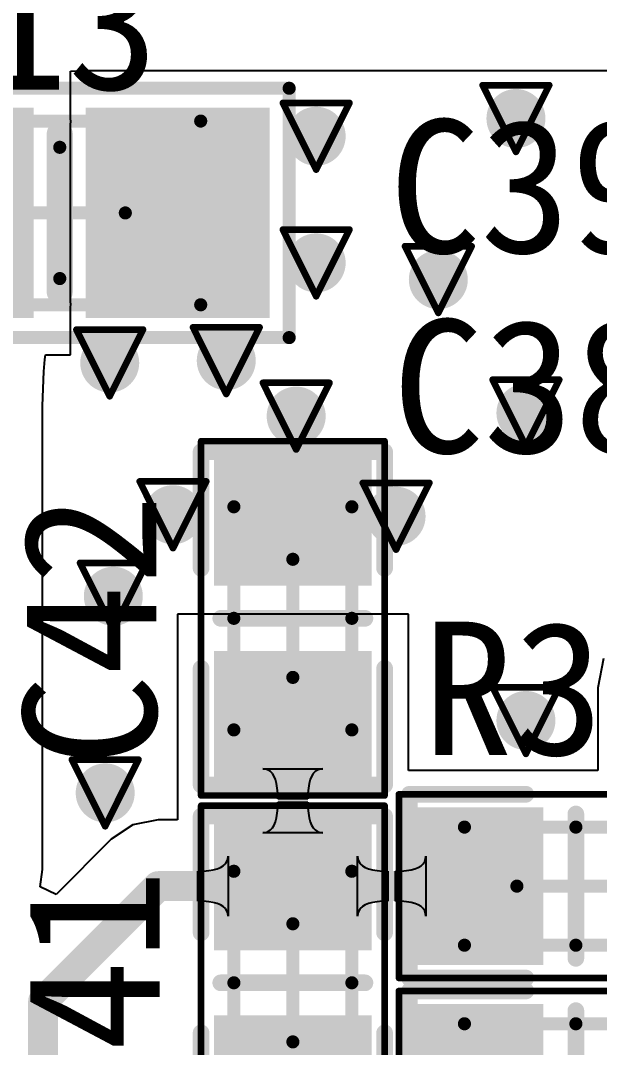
# Model space of a CAD drawing. Header units: millimetres. Extents: x 80 to 220, y 44 to 120.
# Drawn here: x 132.04 to 136.45, y 86.03 to 93.85 of the extents above; entities that cross this region are included whole.
import ezdxf

# ---------------------------------------------------------------- set-up
doc = ezdxf.new("R2010")
doc.units = ezdxf.units.MM
for name, color, linetype in [('BottomLayer', 5, 'Continuous'), ('DrillDrawing', 1, 'Continuous'), ('Mechanical13', 56, 'Continuous'), ('Mechanical15', 56, 'Continuous'), ('MultiLayer', 9, 'Continuous'), ('TopLayer', 1, 'Continuous'), ('TopOverlay', 2, 'Continuous'), ('TopPaste', 8, 'Continuous'), ('TopSolder', 216, 'Continuous'), ('ViaHoleLayer', 16, 'Continuous')]:
    doc.layers.add(name, color=color, linetype=linetype)

# ---------------------------------------------------------------- blocks, each defined once
blk = doc.blocks.new('R0603_53')
at = {"layer": 'Mechanical13', "const_width": 0.1}
for points in [[(-0.85, 0.45), (0.85, 0.45)], [(-0.85, -0.45), (-0.85, 0.45)], [(0.85, -0.45), (0.85, 0.45)], [(-0.85, -0.45), (0.85, -0.45)]]:
    blk.add_lwpolyline(points, dxfattribs=at)
at = {"layer": 'Mechanical13', "const_width": 0.05}
for points in [[(-0.875, 0.45, 1), (-0.825, 0.45, 1)], [(-0.875, 0.45, 1), (-0.825, 0.45, 1)], [(0.825, 0.45, 1), (0.875, 0.45, 1)], [(0.825, 0.45, 1), (0.875, 0.45, 1)], [(-0.875, -0.45, 1), (-0.825, -0.45, 1)], [(-0.875, -0.45, 1), (-0.825, -0.45, 1)], [(0.825, -0.45, 1), (0.875, -0.45, 1)], [(0.825, -0.45, 1), (0.875, -0.45, 1)]]:
    blk.add_lwpolyline(points, format="xyb", close=True, dxfattribs=at)
at = {"layer": 'Mechanical15'}
for points, const_width in [([(-1.35, -0.7), (-1.35, 0.7)], 0.05), ([(-1.35, 0.7), (1.35, 0.7)], 0.05), ([(1.35, -0.7), (1.35, 0.7)], 0.05), ([(0, -0.45), (0, 0.45)], 0.1), ([(-0.45, 0), (0.45, 0)], 0.1), ([(-1.35, -0.7), (1.35, -0.7)], 0.05)]:
    blk.add_lwpolyline(points, dxfattribs=dict(at, const_width=const_width))
for points, const_width in [([(-1.3625, 0.7, 1), (-1.3375, 0.7, 1)], 0.025), ([(-1.3625, 0.7, 1), (-1.3375, 0.7, 1)], 0.025), ([(1.3375, 0.7, 1), (1.3625, 0.7, 1)], 0.025), ([(1.3375, 0.7, 1), (1.3625, 0.7, 1)], 0.025), ([(-0.025, 0.45, 1), (0.025, 0.45, 1)], 0.05), ([(-0.475, 0, 1), (-0.425, 0, 1)], 0.05), ([(0.425, 0, 1), (0.475, 0, 1)], 0.05), ([(-0.025, -0.45, 1), (0.025, -0.45, 1)], 0.05), ([(-1.3625, -0.7, 1), (-1.3375, -0.7, 1)], 0.025), ([(-1.3625, -0.7, 1), (-1.3375, -0.7, 1)], 0.025), ([(1.3375, -0.7, 1), (1.3625, -0.7, 1)], 0.025), ([(1.3375, -0.7, 1), (1.3625, -0.7, 1)], 0.025)]:
    blk.add_lwpolyline(points, format="xyb", close=True, dxfattribs=dict(at, const_width=const_width))
at = {"layer": 'TopLayer'}
for points in [[(-0.35, -0.5), (-0.35, 0.5), (-1.15, -0.5), (-1.15, 0.5)], [(1.15, -0.5), (1.15, 0.5), (0.35, -0.5), (0.35, 0.5)]]:
    blk.add_solid(points, dxfattribs=at)
at = {"layer": 'TopOverlay', "const_width": 0.127}
for points in [[(-1.27, 0.7), (-0.381, 0.7)], [(-1.27, -0.7), (-1.27, 0.7)], [(0.381, 0.7), (1.27, 0.7)], [(1.27, -0.7), (1.27, 0.7)], [(0, -0.55), (0, 0.55)], [(-1.27, -0.7), (-0.381, -0.7)], [(0.381, -0.7), (1.27, -0.7)]]:
    blk.add_lwpolyline(points, dxfattribs=at)
at = {"layer": 'TopOverlay', "const_width": 0.0635}
for points in [[(-1.3017, 0.7, 1), (-1.2383, 0.7, 1)], [(-1.3017, 0.7, 1), (-1.2383, 0.7, 1)], [(-0.4128, 0.7, 1), (-0.3493, 0.7, 1)], [(0.3493, 0.7, 1), (0.4128, 0.7, 1)], [(1.2383, 0.7, 1), (1.3017, 0.7, 1)], [(1.2383, 0.7, 1), (1.3017, 0.7, 1)], [(-0.0318, 0.55, 1), (0.0318, 0.55, 1)], [(-0.0318, -0.55, 1), (0.0318, -0.55, 1)], [(-1.3017, -0.7, 1), (-1.2383, -0.7, 1)], [(-1.3017, -0.7, 1), (-1.2383, -0.7, 1)], [(-0.4128, -0.7, 1), (-0.3493, -0.7, 1)], [(0.3493, -0.7, 1), (0.4128, -0.7, 1)], [(1.2383, -0.7, 1), (1.3017, -0.7, 1)], [(1.2383, -0.7, 1), (1.3017, -0.7, 1)]]:
    blk.add_lwpolyline(points, format="xyb", close=True, dxfattribs=at)
at = {"layer": 'TopPaste'}
for points in [[(-0.35, -0.5), (-0.35, 0.5), (-1.15, -0.5), (-1.15, 0.5)], [(1.15, -0.5), (1.15, 0.5), (0.35, -0.5), (0.35, 0.5)]]:
    blk.add_solid(points, dxfattribs=at)
at = {"layer": 'TopSolder'}
for points in [[(-0.2484, -0.6016), (-0.2484, 0.6016), (-1.2516, -0.6016), (-1.2516, 0.6016)], [(1.2516, -0.6016), (1.2516, 0.6016), (0.2484, -0.6016), (0.2484, 0.6016)]]:
    blk.add_solid(points, dxfattribs=at)
blk = doc.blocks.new('R0603_54')
at = {"layer": 'Mechanical13', "const_width": 0.1}
for points in [[(-0.85, 0.45), (0.85, 0.45)], [(-0.85, -0.45), (-0.85, 0.45)], [(0.85, -0.45), (0.85, 0.45)], [(-0.85, -0.45), (0.85, -0.45)]]:
    blk.add_lwpolyline(points, dxfattribs=at)
at = {"layer": 'Mechanical13', "const_width": 0.05}
for points in [[(-0.875, 0.45, 1), (-0.825, 0.45, 1)], [(-0.875, 0.45, 1), (-0.825, 0.45, 1)], [(0.825, 0.45, 1), (0.875, 0.45, 1)], [(0.825, 0.45, 1), (0.875, 0.45, 1)], [(-0.875, -0.45, 1), (-0.825, -0.45, 1)], [(-0.875, -0.45, 1), (-0.825, -0.45, 1)], [(0.825, -0.45, 1), (0.875, -0.45, 1)], [(0.825, -0.45, 1), (0.875, -0.45, 1)]]:
    blk.add_lwpolyline(points, format="xyb", close=True, dxfattribs=at)
at = {"layer": 'Mechanical15'}
for points, const_width in [([(-1.35, -0.7), (-1.35, 0.7)], 0.05), ([(-1.35, 0.7), (1.35, 0.7)], 0.05), ([(1.35, -0.7), (1.35, 0.7)], 0.05), ([(0, -0.45), (0, 0.45)], 0.1), ([(-0.45, 0), (0.45, 0)], 0.1), ([(-1.35, -0.7), (1.35, -0.7)], 0.05)]:
    blk.add_lwpolyline(points, dxfattribs=dict(at, const_width=const_width))
for points, const_width in [([(-1.3625, 0.7, 1), (-1.3375, 0.7, 1)], 0.025), ([(-1.3625, 0.7, 1), (-1.3375, 0.7, 1)], 0.025), ([(1.3375, 0.7, 1), (1.3625, 0.7, 1)], 0.025), ([(1.3375, 0.7, 1), (1.3625, 0.7, 1)], 0.025), ([(-0.025, 0.45, 1), (0.025, 0.45, 1)], 0.05), ([(-0.475, 0, 1), (-0.425, 0, 1)], 0.05), ([(0.425, 0, 1), (0.475, 0, 1)], 0.05), ([(-0.025, -0.45, 1), (0.025, -0.45, 1)], 0.05), ([(-1.3625, -0.7, 1), (-1.3375, -0.7, 1)], 0.025), ([(-1.3625, -0.7, 1), (-1.3375, -0.7, 1)], 0.025), ([(1.3375, -0.7, 1), (1.3625, -0.7, 1)], 0.025), ([(1.3375, -0.7, 1), (1.3625, -0.7, 1)], 0.025)]:
    blk.add_lwpolyline(points, format="xyb", close=True, dxfattribs=dict(at, const_width=const_width))
at = {"layer": 'TopLayer'}
for points in [[(-0.35, -0.5), (-0.35, 0.5), (-1.15, -0.5), (-1.15, 0.5)], [(1.15, -0.5), (1.15, 0.5), (0.35, -0.5), (0.35, 0.5)]]:
    blk.add_solid(points, dxfattribs=at)
at = {"layer": 'TopOverlay', "const_width": 0.127}
for points in [[(-1.27, 0.7), (-0.381, 0.7)], [(-1.27, -0.7), (-1.27, 0.7)], [(0.381, 0.7), (1.27, 0.7)], [(1.27, -0.7), (1.27, 0.7)], [(0, -0.55), (0, 0.55)], [(-1.27, -0.7), (-0.381, -0.7)], [(0.381, -0.7), (1.27, -0.7)]]:
    blk.add_lwpolyline(points, dxfattribs=at)
at = {"layer": 'TopOverlay', "const_width": 0.0635}
for points in [[(-1.3017, 0.7, 1), (-1.2383, 0.7, 1)], [(-1.3017, 0.7, 1), (-1.2383, 0.7, 1)], [(-0.4128, 0.7, 1), (-0.3493, 0.7, 1)], [(0.3493, 0.7, 1), (0.4128, 0.7, 1)], [(1.2383, 0.7, 1), (1.3017, 0.7, 1)], [(1.2383, 0.7, 1), (1.3017, 0.7, 1)], [(-0.0318, 0.55, 1), (0.0318, 0.55, 1)], [(-0.0318, -0.55, 1), (0.0318, -0.55, 1)], [(-1.3017, -0.7, 1), (-1.2383, -0.7, 1)], [(-1.3017, -0.7, 1), (-1.2383, -0.7, 1)], [(-0.4128, -0.7, 1), (-0.3493, -0.7, 1)], [(0.3493, -0.7, 1), (0.4128, -0.7, 1)], [(1.2383, -0.7, 1), (1.3017, -0.7, 1)], [(1.2383, -0.7, 1), (1.3017, -0.7, 1)]]:
    blk.add_lwpolyline(points, format="xyb", close=True, dxfattribs=at)
at = {"layer": 'TopPaste'}
for points in [[(-0.35, -0.5), (-0.35, 0.5), (-1.15, -0.5), (-1.15, 0.5)], [(1.15, -0.5), (1.15, 0.5), (0.35, -0.5), (0.35, 0.5)]]:
    blk.add_solid(points, dxfattribs=at)
at = {"layer": 'TopSolder'}
for points in [[(-0.2484, -0.6016), (-0.2484, 0.6016), (-1.2516, -0.6016), (-1.2516, 0.6016)], [(1.2516, -0.6016), (1.2516, 0.6016), (0.2484, -0.6016), (0.2484, 0.6016)]]:
    blk.add_solid(points, dxfattribs=at)
blk = doc.blocks.new('C0603_93')
at = {"layer": 'Mechanical13', "const_width": 0.1}
for points in [[(-0.85, -0.45), (-0.85, 0.45)], [(0.85, 0.45), (-0.85, 0.45)], [(0.85, -0.45), (0.85, 0.45)], [(0.85, -0.45), (-0.85, -0.45)]]:
    blk.add_lwpolyline(points, dxfattribs=at)
at = {"layer": 'Mechanical13', "const_width": 0.05}
for points in [[(-0.875, 0.45, 1), (-0.825, 0.45, 1)], [(-0.875, 0.45, 1), (-0.825, 0.45, 1)], [(0.825, 0.45, 1), (0.875, 0.45, 1)], [(0.825, 0.45, 1), (0.875, 0.45, 1)], [(-0.875, -0.45, 1), (-0.825, -0.45, 1)], [(-0.875, -0.45, 1), (-0.825, -0.45, 1)], [(0.825, -0.45, 1), (0.875, -0.45, 1)], [(0.825, -0.45, 1), (0.875, -0.45, 1)]]:
    blk.add_lwpolyline(points, format="xyb", close=True, dxfattribs=at)
at = {"layer": 'Mechanical15'}
for points, const_width in [([(1.35, 0.7), (-1.35, 0.7)], 0.05), ([(-1.35, -0.7), (-1.35, 0.7)], 0.05), ([(1.35, -0.7), (1.35, 0.7)], 0.05), ([(0, -0.45), (0, 0.45)], 0.1), ([(0.45, 0), (-0.45, 0)], 0.1), ([(1.35, -0.7), (-1.35, -0.7)], 0.05)]:
    blk.add_lwpolyline(points, dxfattribs=dict(at, const_width=const_width))
for points, const_width in [([(-1.3625, 0.7, 1), (-1.3375, 0.7, 1)], 0.025), ([(-1.3625, 0.7, 1), (-1.3375, 0.7, 1)], 0.025), ([(1.3375, 0.7, 1), (1.3625, 0.7, 1)], 0.025), ([(1.3375, 0.7, 1), (1.3625, 0.7, 1)], 0.025), ([(-0.025, 0.45, 1), (0.025, 0.45, 1)], 0.05), ([(-0.475, 0, 1), (-0.425, 0, 1)], 0.05), ([(0.425, 0, 1), (0.475, 0, 1)], 0.05), ([(-0.025, -0.45, 1), (0.025, -0.45, 1)], 0.05), ([(-1.3625, -0.7, 1), (-1.3375, -0.7, 1)], 0.025), ([(-1.3625, -0.7, 1), (-1.3375, -0.7, 1)], 0.025), ([(1.3375, -0.7, 1), (1.3625, -0.7, 1)], 0.025), ([(1.3375, -0.7, 1), (1.3625, -0.7, 1)], 0.025)]:
    blk.add_lwpolyline(points, format="xyb", close=True, dxfattribs=dict(at, const_width=const_width))
at = {"layer": 'TopLayer'}
for points in [[(-0.35, -0.5), (-0.35, 0.5), (-1.15, -0.5), (-1.15, 0.5)], [(1.15, -0.5), (1.15, 0.5), (0.35, -0.5), (0.35, 0.5)]]:
    blk.add_solid(points, dxfattribs=at)
at = {"layer": 'TopOverlay', "const_width": 0.127}
for points in [[(-1.27, -0.7), (-1.27, 0.7)], [(-0.381, 0.7), (-1.27, 0.7)], [(1.27, 0.7), (0.381, 0.7)], [(1.27, -0.7), (1.27, 0.7)], [(0, -0.55), (0, 0.55)], [(-0.381, -0.7), (-1.27, -0.7)], [(1.27, -0.7), (0.381, -0.7)]]:
    blk.add_lwpolyline(points, dxfattribs=at)
at = {"layer": 'TopOverlay', "const_width": 0.0635}
for points in [[(-1.3017, 0.7, 1), (-1.2383, 0.7, 1)], [(-1.3017, 0.7, 1), (-1.2383, 0.7, 1)], [(-0.4128, 0.7, 1), (-0.3493, 0.7, 1)], [(0.3493, 0.7, 1), (0.4128, 0.7, 1)], [(1.2383, 0.7, 1), (1.3017, 0.7, 1)], [(1.2383, 0.7, 1), (1.3017, 0.7, 1)], [(-0.0318, 0.55, 1), (0.0318, 0.55, 1)], [(-0.0318, -0.55, 1), (0.0318, -0.55, 1)], [(-1.3017, -0.7, 1), (-1.2383, -0.7, 1)], [(-1.3017, -0.7, 1), (-1.2383, -0.7, 1)], [(-0.4128, -0.7, 1), (-0.3493, -0.7, 1)], [(0.3493, -0.7, 1), (0.4128, -0.7, 1)], [(1.2383, -0.7, 1), (1.3017, -0.7, 1)], [(1.2383, -0.7, 1), (1.3017, -0.7, 1)]]:
    blk.add_lwpolyline(points, format="xyb", close=True, dxfattribs=at)
at = {"layer": 'TopPaste'}
for points in [[(-0.35, -0.5), (-0.35, 0.5), (-1.15, -0.5), (-1.15, 0.5)], [(1.15, -0.5), (1.15, 0.5), (0.35, -0.5), (0.35, 0.5)]]:
    blk.add_solid(points, dxfattribs=at)
at = {"layer": 'TopSolder'}
for points in [[(-0.2484, -0.6016), (-0.2484, 0.6016), (-1.2516, -0.6016), (-1.2516, 0.6016)], [(1.2516, -0.6016), (1.2516, 0.6016), (0.2484, -0.6016), (0.2484, 0.6016)]]:
    blk.add_solid(points, dxfattribs=at)
blk = doc.blocks.new('C0603_96')
at = {"layer": 'Mechanical13', "const_width": 0.1}
for points in [[(-0.85, -0.45), (-0.85, 0.45)], [(0.85, 0.45), (-0.85, 0.45)], [(0.85, -0.45), (0.85, 0.45)], [(0.85, -0.45), (-0.85, -0.45)]]:
    blk.add_lwpolyline(points, dxfattribs=at)
at = {"layer": 'Mechanical13', "const_width": 0.05}
for points in [[(-0.875, 0.45, 1), (-0.825, 0.45, 1)], [(-0.875, 0.45, 1), (-0.825, 0.45, 1)], [(0.825, 0.45, 1), (0.875, 0.45, 1)], [(0.825, 0.45, 1), (0.875, 0.45, 1)], [(-0.875, -0.45, 1), (-0.825, -0.45, 1)], [(-0.875, -0.45, 1), (-0.825, -0.45, 1)], [(0.825, -0.45, 1), (0.875, -0.45, 1)], [(0.825, -0.45, 1), (0.875, -0.45, 1)]]:
    blk.add_lwpolyline(points, format="xyb", close=True, dxfattribs=at)
at = {"layer": 'Mechanical15'}
for points, const_width in [([(1.35, 0.7), (-1.35, 0.7)], 0.05), ([(-1.35, -0.7), (-1.35, 0.7)], 0.05), ([(1.35, -0.7), (1.35, 0.7)], 0.05), ([(0, -0.45), (0, 0.45)], 0.1), ([(0.45, 0), (-0.45, 0)], 0.1), ([(1.35, -0.7), (-1.35, -0.7)], 0.05)]:
    blk.add_lwpolyline(points, dxfattribs=dict(at, const_width=const_width))
for points, const_width in [([(-1.3625, 0.7, 1), (-1.3375, 0.7, 1)], 0.025), ([(-1.3625, 0.7, 1), (-1.3375, 0.7, 1)], 0.025), ([(1.3375, 0.7, 1), (1.3625, 0.7, 1)], 0.025), ([(1.3375, 0.7, 1), (1.3625, 0.7, 1)], 0.025), ([(-0.025, 0.45, 1), (0.025, 0.45, 1)], 0.05), ([(-0.475, 0, 1), (-0.425, 0, 1)], 0.05), ([(0.425, 0, 1), (0.475, 0, 1)], 0.05), ([(-0.025, -0.45, 1), (0.025, -0.45, 1)], 0.05), ([(-1.3625, -0.7, 1), (-1.3375, -0.7, 1)], 0.025), ([(-1.3625, -0.7, 1), (-1.3375, -0.7, 1)], 0.025), ([(1.3375, -0.7, 1), (1.3625, -0.7, 1)], 0.025), ([(1.3375, -0.7, 1), (1.3625, -0.7, 1)], 0.025)]:
    blk.add_lwpolyline(points, format="xyb", close=True, dxfattribs=dict(at, const_width=const_width))
at = {"layer": 'TopLayer'}
for points in [[(-0.35, -0.5), (-0.35, 0.5), (-1.15, -0.5), (-1.15, 0.5)], [(1.15, -0.5), (1.15, 0.5), (0.35, -0.5), (0.35, 0.5)]]:
    blk.add_solid(points, dxfattribs=at)
at = {"layer": 'TopOverlay', "const_width": 0.127}
for points in [[(-1.27, -0.7), (-1.27, 0.7)], [(-0.381, 0.7), (-1.27, 0.7)], [(1.27, 0.7), (0.381, 0.7)], [(1.27, -0.7), (1.27, 0.7)], [(0, -0.55), (0, 0.55)], [(-0.381, -0.7), (-1.27, -0.7)], [(1.27, -0.7), (0.381, -0.7)]]:
    blk.add_lwpolyline(points, dxfattribs=at)
at = {"layer": 'TopOverlay', "const_width": 0.0635}
for points in [[(-1.3017, 0.7, 1), (-1.2383, 0.7, 1)], [(-1.3017, 0.7, 1), (-1.2383, 0.7, 1)], [(-0.4128, 0.7, 1), (-0.3493, 0.7, 1)], [(0.3493, 0.7, 1), (0.4128, 0.7, 1)], [(1.2383, 0.7, 1), (1.3017, 0.7, 1)], [(1.2383, 0.7, 1), (1.3017, 0.7, 1)], [(-0.0318, 0.55, 1), (0.0318, 0.55, 1)], [(-0.0318, -0.55, 1), (0.0318, -0.55, 1)], [(-1.3017, -0.7, 1), (-1.2383, -0.7, 1)], [(-1.3017, -0.7, 1), (-1.2383, -0.7, 1)], [(-0.4128, -0.7, 1), (-0.3493, -0.7, 1)], [(0.3493, -0.7, 1), (0.4128, -0.7, 1)], [(1.2383, -0.7, 1), (1.3017, -0.7, 1)], [(1.2383, -0.7, 1), (1.3017, -0.7, 1)]]:
    blk.add_lwpolyline(points, format="xyb", close=True, dxfattribs=at)
at = {"layer": 'TopPaste'}
for points in [[(-0.35, -0.5), (-0.35, 0.5), (-1.15, -0.5), (-1.15, 0.5)], [(1.15, -0.5), (1.15, 0.5), (0.35, -0.5), (0.35, 0.5)]]:
    blk.add_solid(points, dxfattribs=at)
at = {"layer": 'TopSolder'}
for points in [[(-0.2484, -0.6016), (-0.2484, 0.6016), (-1.2516, -0.6016), (-1.2516, 0.6016)], [(1.2516, -0.6016), (1.2516, 0.6016), (0.2484, -0.6016), (0.2484, 0.6016)]]:
    blk.add_solid(points, dxfattribs=at)
blk = doc.blocks.new('C0805_112')
at = {"layer": 'Mechanical13', "const_width": 0.1}
for points in [[(-1.075, -0.7), (-1.075, 0.7)], [(-1.075, 0.7), (1.075, 0.7)], [(1.075, -0.7), (1.075, 0.7)], [(-1.075, -0.7), (1.075, -0.7)]]:
    blk.add_lwpolyline(points, dxfattribs=at)
at = {"layer": 'Mechanical13', "const_width": 0.05}
for points in [[(-1.1, 0.7, 1), (-1.05, 0.7, 1)], [(-1.1, 0.7, 1), (-1.05, 0.7, 1)], [(1.05, 0.7, 1), (1.1, 0.7, 1)], [(1.05, 0.7, 1), (1.1, 0.7, 1)], [(-1.1, -0.7, 1), (-1.05, -0.7, 1)], [(-1.1, -0.7, 1), (-1.05, -0.7, 1)], [(1.05, -0.7, 1), (1.1, -0.7, 1)], [(1.05, -0.7, 1), (1.1, -0.7, 1)]]:
    blk.add_lwpolyline(points, format="xyb", close=True, dxfattribs=at)
at = {"layer": 'Mechanical15', "const_width": 0.1}
for points in [[(-1.75, -0.95), (-1.75, 0.95)], [(-1.75, 0.95), (1.75, 0.95)], [(1.75, -0.95), (1.75, 0.95)], [(0, -0.5), (0, 0.5)], [(-0.5, 0), (0.5, 0)], [(-1.75, -0.95), (1.75, -0.95)]]:
    blk.add_lwpolyline(points, dxfattribs=at)
at = {"layer": 'Mechanical15', "const_width": 0.05}
for points in [[(-1.775, 0.95, 1), (-1.725, 0.95, 1)], [(-1.775, 0.95, 1), (-1.725, 0.95, 1)], [(1.725, 0.95, 1), (1.775, 0.95, 1)], [(1.725, 0.95, 1), (1.775, 0.95, 1)], [(-0.025, 0.5, 1), (0.025, 0.5, 1)], [(-0.525, 0, 1), (-0.475, 0, 1)], [(0.475, 0, 1), (0.525, 0, 1)], [(-0.025, -0.5, 1), (0.025, -0.5, 1)], [(-1.775, -0.95, 1), (-1.725, -0.95, 1)], [(-1.775, -0.95, 1), (-1.725, -0.95, 1)], [(1.725, -0.95, 1), (1.775, -0.95, 1)], [(1.725, -0.95, 1), (1.775, -0.95, 1)]]:
    blk.add_lwpolyline(points, format="xyb", close=True, dxfattribs=at)
at = {"layer": 'TopLayer'}
for points in [[(-0.3, -0.7), (-0.3, 0.7), (-1.5, -0.7), (-1.5, 0.7)], [(1.5, -0.7), (1.5, 0.7), (0.3, -0.7), (0.3, 0.7)]]:
    blk.add_solid(points, dxfattribs=at)
at = {"layer": 'TopOverlay', "const_width": 0.2}
blk.add_lwpolyline([(0, -0.6), (0, 0.6)], dxfattribs=at)
at = {"layer": 'TopOverlay', "const_width": 0.1}
for points in [[(-0.05, 0.6, 1), (0.05, 0.6, 1)], [(-0.05, -0.6, 1), (0.05, -0.6, 1)]]:
    blk.add_lwpolyline(points, format="xyb", close=True, dxfattribs=at)
at = {"layer": 'TopPaste'}
for points in [[(-0.3, -0.7), (-0.3, 0.7), (-1.5, -0.7), (-1.5, 0.7)], [(1.5, -0.7), (1.5, 0.7), (0.3, -0.7), (0.3, 0.7)]]:
    blk.add_solid(points, dxfattribs=at)
at = {"layer": 'TopSolder'}
for points in [[(-0.1984, -0.8016), (-0.1984, 0.8016), (-1.6016, -0.8016), (-1.6016, 0.8016)], [(1.6016, -0.8016), (1.6016, 0.8016), (0.1984, -0.8016), (0.1984, 0.8016)]]:
    blk.add_solid(points, dxfattribs=at)

msp = doc.modelspace()

# ---------------------------------------------------------------- linework, layer by layer
at = {"layer": 'BottomLayer', "const_width": 0.225}
for points in [[(135.7037, 93.1056, 1), (135.9287, 93.1056, 1)], [(134.1797, 92.9706, 1), (134.4047, 92.9706, 1)], [(134.1797, 92.0054, 1), (134.4047, 92.0054, 1)], [(135.1116, 91.8784, 1), (135.3366, 91.8784, 1)], [(133.4939, 91.2608, 1), (133.7189, 91.2608, 1)], [(132.6049, 91.2434, 1), (132.8299, 91.2434, 1)], [(134.0273, 90.8378, 1), (134.2523, 90.8378, 1)], [(135.7799, 90.8618, 1), (136.0049, 90.8618, 1)], [(133.0875, 90.0864, 1), (133.3125, 90.0864, 1)], [(134.7893, 90.075, 1), (135.0143, 90.075, 1)], [(132.6324, 89.4654, 1), (132.8574, 89.4654, 1)], [(135.7799, 88.5183, 1), (136.0049, 88.5183, 1)], [(132.5704, 87.9668, 1), (132.7954, 87.9668, 1)]]:
    msp.add_lwpolyline(points, format="xyb", close=True, dxfattribs=at)
at = {"layer": 'DrillDrawing', "const_width": 0.0508}
for points in [[(135.5622, 93.3596), (136.0702, 93.3596)], [(135.5622, 93.3596), (135.8162, 92.8516)], [(135.8162, 92.8516), (136.0702, 93.3596)], [(134.0382, 93.2246), (134.5462, 93.2246)], [(134.0382, 93.2246), (134.2922, 92.7166)], [(134.2922, 92.7166), (134.5462, 93.2246)], [(134.0382, 92.2594), (134.5462, 92.2594)], [(134.0382, 92.2594), (134.2922, 91.7514)], [(134.2922, 91.7514), (134.5462, 92.2594)], [(134.9701, 92.1324), (135.4781, 92.1324)], [(134.9701, 92.1324), (135.2241, 91.6244)], [(135.2241, 91.6244), (135.4781, 92.1324)], [(132.4634, 91.4974), (132.9714, 91.4974)], [(132.4634, 91.4974), (132.7174, 90.9894)], [(132.7174, 90.9894), (132.9714, 91.4974)], [(133.3524, 91.5148), (133.8604, 91.5148)], [(133.3524, 91.5148), (133.6064, 91.0068)], [(133.6064, 91.0068), (133.8604, 91.5148)], [(133.8858, 91.0918), (134.3938, 91.0918)], [(133.8858, 91.0918), (134.1398, 90.5838)], [(134.1398, 90.5838), (134.3938, 91.0918)], [(135.6384, 91.1158), (136.1464, 91.1158)], [(135.6384, 91.1158), (135.8924, 90.6078)], [(135.8924, 90.6078), (136.1464, 91.1158)], [(132.946, 90.3404), (133.454, 90.3404)], [(132.946, 90.3404), (133.2, 89.8324)], [(133.2, 89.8324), (133.454, 90.3404)], [(134.6478, 90.329), (135.1558, 90.329)], [(134.6478, 90.329), (134.9018, 89.821)], [(134.9018, 89.821), (135.1558, 90.329)], [(132.4909, 89.7194), (132.9989, 89.7194)], [(132.4909, 89.7194), (132.7449, 89.2114)], [(132.7449, 89.2114), (132.9989, 89.7194)], [(135.6384, 88.7723), (136.1464, 88.7723)], [(135.6384, 88.7723), (135.8924, 88.2643)], [(135.8924, 88.2643), (136.1464, 88.7723)], [(132.4289, 88.2208), (132.9369, 88.2208)], [(132.4289, 88.2208), (132.6829, 87.7128)], [(132.6829, 87.7128), (132.9369, 88.2208)]]:
    msp.add_lwpolyline(points, dxfattribs=at)
at = {"layer": 'DrillDrawing', "const_width": 0.0254}
for points in [[(135.5495, 93.3596, 1), (135.5749, 93.3596, 1)], [(135.5495, 93.3596, 1), (135.5749, 93.3596, 1)], [(136.0575, 93.3596, 1), (136.0829, 93.3596, 1)], [(136.0575, 93.3596, 1), (136.0829, 93.3596, 1)], [(134.0255, 93.2246, 1), (134.0509, 93.2246, 1)], [(134.0255, 93.2246, 1), (134.0509, 93.2246, 1)], [(134.5335, 93.2246, 1), (134.5589, 93.2246, 1)], [(134.5335, 93.2246, 1), (134.5589, 93.2246, 1)], [(135.8035, 92.8516, 1), (135.8289, 92.8516, 1)], [(135.8035, 92.8516, 1), (135.8289, 92.8516, 1)], [(134.2795, 92.7166, 1), (134.3049, 92.7166, 1)], [(134.2795, 92.7166, 1), (134.3049, 92.7166, 1)], [(134.0255, 92.2594, 1), (134.0509, 92.2594, 1)], [(134.0255, 92.2594, 1), (134.0509, 92.2594, 1)], [(134.5335, 92.2594, 1), (134.5589, 92.2594, 1)], [(134.5335, 92.2594, 1), (134.5589, 92.2594, 1)], [(134.9574, 92.1324, 1), (134.9828, 92.1324, 1)], [(134.9574, 92.1324, 1), (134.9828, 92.1324, 1)], [(135.4654, 92.1324, 1), (135.4908, 92.1324, 1)], [(135.4654, 92.1324, 1), (135.4908, 92.1324, 1)], [(134.2795, 91.7514, 1), (134.3049, 91.7514, 1)], [(134.2795, 91.7514, 1), (134.3049, 91.7514, 1)], [(135.2114, 91.6244, 1), (135.2368, 91.6244, 1)], [(135.2114, 91.6244, 1), (135.2368, 91.6244, 1)], [(132.4507, 91.4974, 1), (132.4761, 91.4974, 1)], [(132.4507, 91.4974, 1), (132.4761, 91.4974, 1)], [(132.9587, 91.4974, 1), (132.9841, 91.4974, 1)], [(132.9587, 91.4974, 1), (132.9841, 91.4974, 1)], [(133.3397, 91.5148, 1), (133.3651, 91.5148, 1)], [(133.3397, 91.5148, 1), (133.3651, 91.5148, 1)], [(133.8477, 91.5148, 1), (133.8731, 91.5148, 1)], [(133.8477, 91.5148, 1), (133.8731, 91.5148, 1)], [(133.8731, 91.0918, 1), (133.8985, 91.0918, 1)], [(133.8731, 91.0918, 1), (133.8985, 91.0918, 1)], [(134.3811, 91.0918, 1), (134.4065, 91.0918, 1)], [(134.3811, 91.0918, 1), (134.4065, 91.0918, 1)], [(135.6257, 91.1158, 1), (135.6511, 91.1158, 1)], [(135.6257, 91.1158, 1), (135.6511, 91.1158, 1)], [(136.1337, 91.1158, 1), (136.1591, 91.1158, 1)], [(136.1337, 91.1158, 1), (136.1591, 91.1158, 1)], [(132.7047, 90.9894, 1), (132.7301, 90.9894, 1)], [(132.7047, 90.9894, 1), (132.7301, 90.9894, 1)], [(133.5937, 91.0068, 1), (133.6191, 91.0068, 1)], [(133.5937, 91.0068, 1), (133.6191, 91.0068, 1)], [(135.8797, 90.6078, 1), (135.9051, 90.6078, 1)], [(135.8797, 90.6078, 1), (135.9051, 90.6078, 1)], [(134.1271, 90.5838, 1), (134.1525, 90.5838, 1)], [(134.1271, 90.5838, 1), (134.1525, 90.5838, 1)], [(132.9333, 90.3404, 1), (132.9587, 90.3404, 1)], [(132.9333, 90.3404, 1), (132.9587, 90.3404, 1)], [(133.4413, 90.3404, 1), (133.4667, 90.3404, 1)], [(133.4413, 90.3404, 1), (133.4667, 90.3404, 1)], [(134.6351, 90.329, 1), (134.6605, 90.329, 1)], [(134.6351, 90.329, 1), (134.6605, 90.329, 1)], [(135.1431, 90.329, 1), (135.1685, 90.329, 1)], [(135.1431, 90.329, 1), (135.1685, 90.329, 1)], [(133.1873, 89.8324, 1), (133.2127, 89.8324, 1)], [(133.1873, 89.8324, 1), (133.2127, 89.8324, 1)], [(134.8891, 89.821, 1), (134.9145, 89.821, 1)], [(134.8891, 89.821, 1), (134.9145, 89.821, 1)], [(132.4782, 89.7194, 1), (132.5036, 89.7194, 1)], [(132.4782, 89.7194, 1), (132.5036, 89.7194, 1)], [(132.9862, 89.7194, 1), (133.0116, 89.7194, 1)], [(132.9862, 89.7194, 1), (133.0116, 89.7194, 1)], [(132.7322, 89.2114, 1), (132.7576, 89.2114, 1)], [(132.7322, 89.2114, 1), (132.7576, 89.2114, 1)], [(135.6257, 88.7723, 1), (135.6511, 88.7723, 1)], [(135.6257, 88.7723, 1), (135.6511, 88.7723, 1)], [(136.1337, 88.7723, 1), (136.1591, 88.7723, 1)], [(136.1337, 88.7723, 1), (136.1591, 88.7723, 1)], [(135.8797, 88.2643, 1), (135.9051, 88.2643, 1)], [(135.8797, 88.2643, 1), (135.9051, 88.2643, 1)], [(132.4162, 88.2208, 1), (132.4416, 88.2208, 1)], [(132.4162, 88.2208, 1), (132.4416, 88.2208, 1)], [(132.9242, 88.2208, 1), (132.9496, 88.2208, 1)], [(132.9242, 88.2208, 1), (132.9496, 88.2208, 1)], [(132.6702, 87.7128, 1), (132.6956, 87.7128, 1)], [(132.6702, 87.7128, 1), (132.6956, 87.7128, 1)]]:
    msp.add_lwpolyline(points, format="xyb", close=True, dxfattribs=at)
at = {"layer": 'MultiLayer', "const_width": 0.225}
for points in [[(135.7037, 93.1056, 1), (135.9287, 93.1056, 1)], [(134.1797, 92.9706, 1), (134.4047, 92.9706, 1)], [(134.1797, 92.0054, 1), (134.4047, 92.0054, 1)], [(135.1116, 91.8784, 1), (135.3366, 91.8784, 1)], [(133.4939, 91.2608, 1), (133.7189, 91.2608, 1)], [(132.6049, 91.2434, 1), (132.8299, 91.2434, 1)], [(134.0273, 90.8378, 1), (134.2523, 90.8378, 1)], [(135.7799, 90.8618, 1), (136.0049, 90.8618, 1)], [(133.0875, 90.0864, 1), (133.3125, 90.0864, 1)], [(134.7893, 90.075, 1), (135.0143, 90.075, 1)], [(132.6324, 89.4654, 1), (132.8574, 89.4654, 1)], [(135.7799, 88.5183, 1), (136.0049, 88.5183, 1)], [(132.5704, 87.9668, 1), (132.7954, 87.9668, 1)]]:
    msp.add_lwpolyline(points, format="xyb", close=True, dxfattribs=at)
at = {"layer": 'TopLayer'}
for p, q in [((132.4174, 93.4674), (132.5425, 93.472)), ((132.4174, 93.1056), (132.4174, 93.4674)), ((132.5425, 93.472), (138.153, 93.472)), ((132.4218, 93.0833), (132.4174, 93.1056)), ((132.4174, 93.0611), (132.4218, 93.0833)), ((132.4174, 91.7117), (132.4174, 93.0611)), ((132.4218, 91.6894), (132.4174, 91.7117)), ((132.4174, 91.6672), (132.4218, 91.6894)), ((132.4174, 91.3054), (132.4174, 91.6672)), ((132.2139, 91.1774), (132.2225, 91.2685)), ((132.2225, 91.2685), (132.2282, 91.3054)), ((132.2282, 91.3054), (132.4174, 91.3054)), ((132.2057, 90.9152), (132.2139, 91.1774)), ((132.205, 90.9122), (132.2057, 90.9152)), ((132.205, 87.3843), (132.205, 90.9122)), ((134.9954, 89.328), (133.2334, 89.328)), ((133.2334, 89.328), (133.2334, 87.7612)), ((134.9954, 88.1372), (134.9954, 89.328)), ((136.485, 88.9906), (136.4407, 88.7676)), ((136.4407, 88.7676), (136.4407, 88.1372)), ((133.9075, 88.1478), (133.8858, 88.15)), ((133.8858, 88.15), (134.343, 88.15)), ((133.9269, 88.1409), (133.9075, 88.1478)), ((133.9441, 88.1295), (133.9269, 88.1409)), ((133.9589, 88.1135), (133.9441, 88.1295)), ((134.2847, 88.1295), (134.2698, 88.1135)), ((134.3018, 88.1409), (134.2847, 88.1295)), ((134.3213, 88.1478), (134.3018, 88.1409)), ((134.343, 88.15), (134.3213, 88.1478)), ((136.4407, 88.1372), (134.9954, 88.1372)), ((133.9715, 88.0929), (133.9589, 88.1135)), ((133.9818, 88.0677), (133.9715, 88.0929)), ((133.9898, 88.038), (133.9818, 88.0677)), ((133.9955, 88.0037), (133.9898, 88.038)), ((134.239, 88.038), (134.2333, 88.0037)), ((134.247, 88.0677), (134.239, 88.038)), ((134.2573, 88.0929), (134.247, 88.0677)), ((134.2698, 88.1135), (134.2573, 88.0929)), ((133.9989, 87.9649), (133.9955, 88.0037)), ((134.0001, 87.9214), (133.9989, 87.9649)), ((134.2298, 87.9649), (134.2287, 87.9214)), ((134.2333, 88.0037), (134.2298, 87.9649)), ((133.9989, 87.8511), (134.0001, 87.8951)), ((134.2287, 87.9214), (134.0001, 87.9214)), ((134.0001, 87.8951), (134.2287, 87.8951)), ((134.2287, 87.8951), (134.2298, 87.8511)), ((133.9898, 87.777), (133.9955, 87.8118)), ((133.9955, 87.8118), (133.9989, 87.8511)), ((134.2298, 87.8511), (134.2333, 87.8118)), ((134.2333, 87.8118), (134.239, 87.777)), ((133.0863, 87.7612), (132.893, 87.7228)), ((133.2334, 87.7612), (133.0863, 87.7612)), ((133.9715, 87.7214), (133.9818, 87.7469)), ((133.9818, 87.7469), (133.9898, 87.777)), ((134.239, 87.777), (134.247, 87.7469)), ((134.247, 87.7469), (134.2573, 87.7214)), ((132.893, 87.7228), (132.7292, 87.6133)), ((133.8858, 87.6635), (133.9075, 87.6658)), ((134.343, 87.6635), (133.8858, 87.6635)), ((133.9075, 87.6658), (133.9269, 87.6728)), ((133.9269, 87.6728), (133.9441, 87.6843)), ((133.9441, 87.6843), (133.9589, 87.7006)), ((133.9589, 87.7006), (133.9715, 87.7214)), ((134.2573, 87.7214), (134.2698, 87.7006)), ((134.2698, 87.7006), (134.2847, 87.6843)), ((134.2847, 87.6843), (134.3018, 87.6728)), ((134.3018, 87.6728), (134.3213, 87.6658)), ((134.3213, 87.6658), (134.343, 87.6635)), ((132.7292, 87.6133), (132.3077, 87.1918)), ((133.5626, 87.3991), (133.5834, 87.4116)), ((133.5834, 87.4116), (133.5996, 87.4265)), ((133.5996, 87.4265), (133.6112, 87.4436)), ((133.6112, 87.4436), (133.6182, 87.4631)), ((133.6182, 87.4631), (133.6205, 87.4848)), ((133.6205, 87.4848), (133.6205, 87.0276)), ((134.6083, 87.0276), (134.6083, 87.4848)), ((134.6083, 87.4848), (134.6106, 87.4631)), ((134.6106, 87.4631), (134.6176, 87.4436)), ((134.6176, 87.4436), (134.6291, 87.4265)), ((134.6291, 87.4265), (134.6454, 87.4116)), ((134.6454, 87.4116), (134.6662, 87.3991)), ((135.0716, 87.3991), (135.0924, 87.4116)), ((135.0924, 87.4116), (135.1086, 87.4265)), ((135.1086, 87.4265), (135.1202, 87.4436)), ((135.1202, 87.4436), (135.1272, 87.4631)), ((135.1272, 87.4631), (135.1295, 87.4848)), ((135.1295, 87.4848), (135.1295, 87.0276)), ((132.1874, 87.2511), (132.205, 87.3843)), ((133.3888, 87.3705), (133.4329, 87.3716)), ((133.3888, 87.1419), (133.3888, 87.3705)), ((133.4329, 87.3716), (133.4722, 87.3751)), ((133.4722, 87.3751), (133.507, 87.3808)), ((133.507, 87.3808), (133.5371, 87.3888)), ((133.5371, 87.3888), (133.5626, 87.3991)), ((134.6662, 87.3991), (134.6917, 87.3888)), ((134.6917, 87.3888), (134.7218, 87.3808)), ((134.7218, 87.3808), (134.7565, 87.3751)), ((134.7565, 87.3751), (134.7959, 87.3716)), ((134.7959, 87.3716), (134.8399, 87.3705)), ((134.8399, 87.3705), (134.8399, 87.1419)), ((134.8978, 87.3705), (134.9419, 87.3716)), ((134.8978, 87.1419), (134.8978, 87.3705)), ((134.9419, 87.3716), (134.9812, 87.3751)), ((134.9812, 87.3751), (135.016, 87.3808)), ((135.016, 87.3808), (135.0461, 87.3888)), ((135.0461, 87.3888), (135.0716, 87.3991)), ((132.3077, 87.1918), (132.1874, 87.2511)), ((133.4329, 87.1408), (133.3888, 87.1419)), ((133.4722, 87.1373), (133.4329, 87.1408)), ((133.507, 87.1316), (133.4722, 87.1373)), ((133.5371, 87.1236), (133.507, 87.1316)), ((133.5626, 87.1133), (133.5371, 87.1236)), ((133.5834, 87.1007), (133.5626, 87.1133)), ((133.5996, 87.0859), (133.5834, 87.1007)), ((134.6454, 87.1007), (134.6291, 87.0859)), ((134.6662, 87.1133), (134.6454, 87.1007)), ((134.6917, 87.1236), (134.6662, 87.1133)), ((134.7218, 87.1316), (134.6917, 87.1236)), ((134.7565, 87.1373), (134.7218, 87.1316)), ((134.7959, 87.1408), (134.7565, 87.1373)), ((134.8399, 87.1419), (134.7959, 87.1408)), ((134.9419, 87.1408), (134.8978, 87.1419)), ((134.9812, 87.1373), (134.9419, 87.1408)), ((135.016, 87.1316), (134.9812, 87.1373)), ((135.0461, 87.1236), (135.016, 87.1316)), ((135.0716, 87.1133), (135.0461, 87.1236)), ((135.0924, 87.1007), (135.0716, 87.1133)), ((135.1086, 87.0859), (135.0924, 87.1007)), ((133.6112, 87.0687), (133.5996, 87.0859)), ((133.6182, 87.0493), (133.6112, 87.0687)), ((133.6205, 87.0276), (133.6182, 87.0493)), ((134.6106, 87.0493), (134.6083, 87.0276)), ((134.6176, 87.0687), (134.6106, 87.0493)), ((134.6291, 87.0859), (134.6176, 87.0687)), ((135.1202, 87.0687), (135.1086, 87.0859)), ((135.1272, 87.0493), (135.1202, 87.0687)), ((135.1295, 87.0276), (135.1272, 87.0493))]:
    msp.add_line(p, q, dxfattribs=at)
for points, const_width in [([(135.7037, 93.1056, 1), (135.9287, 93.1056, 1)], 0.225), ([(134.1797, 92.9706, 1), (134.4047, 92.9706, 1)], 0.225), ([(134.1797, 92.0054, 1), (134.4047, 92.0054, 1)], 0.225), ([(135.1116, 91.8784, 1), (135.3366, 91.8784, 1)], 0.225), ([(133.4939, 91.2608, 1), (133.7189, 91.2608, 1)], 0.225), ([(132.6049, 91.2434, 1), (132.8299, 91.2434, 1)], 0.225), ([(134.0273, 90.8378, 1), (134.2523, 90.8378, 1)], 0.225), ([(135.7799, 90.8618, 1), (136.0049, 90.8618, 1)], 0.225), ([(133.0875, 90.0864, 1), (133.3125, 90.0864, 1)], 0.225), ([(134.7893, 90.075, 1), (135.0143, 90.075, 1)], 0.225), ([(132.6324, 89.4654, 1), (132.8574, 89.4654, 1)], 0.225), ([(135.7799, 88.5183, 1), (136.0049, 88.5183, 1)], 0.225), ([(134.0572, 88.547, 1), (134.1715, 88.547, 1)], 0.1143), ([(132.5704, 87.9668, 1), (132.7954, 87.9668, 1)], 0.225), ([(133.0291, 87.2562, 1), (133.1434, 87.2562, 1)], 0.1143), ([(133.0291, 87.2562, 1), (133.1434, 87.2562, 1)], 0.1143), ([(134.0572, 87.2696, 1), (134.1715, 87.2696, 1)], 0.1143), ([(135.4662, 87.2562, 1), (135.5805, 87.2562, 1)], 0.1143), ([(132.1522, 86.3793, 1), (132.2665, 86.3793, 1)], 0.1143), ([(132.1522, 86.3793, 1), (132.2665, 86.3793, 1)], 0.1143)]:
    msp.add_lwpolyline(points, format="xyb", close=True, dxfattribs=dict(at, const_width=const_width))
at = {"layer": 'TopLayer', "const_width": 0.2286}
for points in [[(134.1144, 87.2696), (134.1144, 88.547)], [(132.2094, 86.3793), (133.0863, 87.2562)], [(133.0863, 87.2562), (135.5234, 87.2562)], [(132.2094, 83.217), (132.2094, 86.3793)]]:
    msp.add_lwpolyline(points, dxfattribs=at)
at = {"layer": 'ViaHoleLayer', "const_width": 0.1}
for points in [[(135.7662, 93.1056, 1), (135.8662, 93.1056, 1)], [(134.2422, 92.9706, 1), (134.3422, 92.9706, 1)], [(134.2422, 92.0054, 1), (134.3422, 92.0054, 1)], [(135.1741, 91.8784, 1), (135.2741, 91.8784, 1)], [(132.6674, 91.2434, 1), (132.7674, 91.2434, 1)], [(133.5564, 91.2608, 1), (133.6564, 91.2608, 1)], [(134.0898, 90.8378, 1), (134.1898, 90.8378, 1)], [(135.8424, 90.8618, 1), (135.9424, 90.8618, 1)], [(133.15, 90.0864, 1), (133.25, 90.0864, 1)], [(134.8518, 90.075, 1), (134.9518, 90.075, 1)], [(132.6949, 89.4654, 1), (132.7949, 89.4654, 1)], [(135.8424, 88.5183, 1), (135.9424, 88.5183, 1)], [(132.6329, 87.9668, 1), (132.7329, 87.9668, 1)]]:
    msp.add_lwpolyline(points, format="xyb", close=True, dxfattribs=at)

# ---------------------------------------------------------------- block references
for name, p, rotation in [('C0805_112', (132.3364, 92.3864), 360), ('C0603_93', (134.1144, 89.297), 270), ('R0603_53', (136.2734, 87.2562), 360), ('C0603_96', (134.1144, 86.5196), 270), ('R0603_54', (136.2734, 85.7576), 360)]:
    msp.add_blockref(name, p, dxfattribs=dict(rotation=rotation))

# ---------------------------------------------------------------- texts
at = {"layer": 'TopOverlay'}
for s, p in [('C13', (131.0156, 93.3262)), ('C39', (134.851, 92.0816)), ('C38', (134.8764, 90.5576)), ('R31', (135.105, 88.2556))]:
    msp.add_text(s, height=1.016, dxfattribs=at).set_placement(p)
for s, p in [('C42', (133.073, 88.17)), ('C41', (133.0984, 85.3092))]:
    msp.add_text(s, height=1.016, rotation=90, dxfattribs=at).set_placement(p)

doc.saveas('drawing.dxf')
